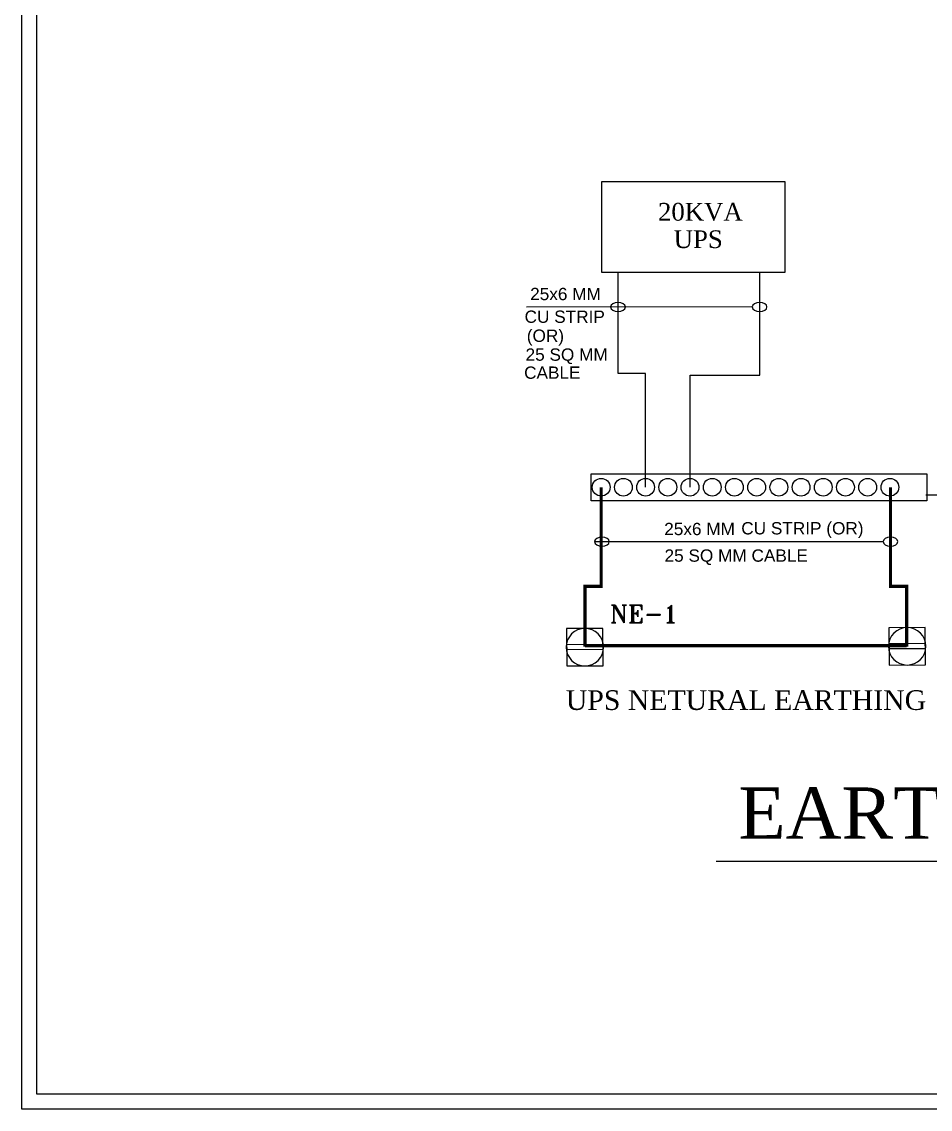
# Model space of a CAD drawing. Extents: x 3550807 to 4078732, y -628171 to -515859.
# Drawn here: x 3819054 to 3832890, y -551399 to -534827 of the extents above; entities that cross this region are included whole.
import ezdxf
from ezdxf.enums import TextEntityAlignment as Align

# ---------------------------------------------------------------- set-up
doc = ezdxf.new("R2010")
doc.units = 0
doc.header["$LTSCALE"] = 6
doc.header["$MEASUREMENT"] = 0
doc.linetypes.add('CU STRIP', pattern=[1.125, 0.75, -0.125, 0.125, -0.125])
doc.layers.get('0').update_dxf_attribs({"linetype": 'CONTINUOUS'})
doc.layers.add('EP', color=3, linetype='CONTINUOUS')
doc.styles.add('ARIAL', font='arial.ttf')
doc.styles.add('ROMANT', font='romant.shx')
doc.styles.add('TIMES_R', font='times.ttf', dxfattribs={"height": 1.25})

# ---------------------------------------------------------------- blocks, each defined once
blk = doc.blocks.new('BB')
at = {"layer": 'EP', "color": 6}
for p, q in [((463866, 128970.6), (464143, 128970.6)), ((463866, 128932.1), (464143, 128932.1))]:
    blk.add_line(p, q, dxfattribs=at)
blk.add_lwpolyline([(463866, 129096.5), (464143, 129096.5), (464143, 128811.7), (463866, 128811.7)], close=True, dxfattribs=at)
blk.add_circle((464004.5, 128954.1), 142.4, dxfattribs=at)

msp = doc.modelspace()

# ---------------------------------------------------------------- linework, layer by layer
for points in [[(3864134.8, -519387.1), (3864134.8, -551398.5), (3819053.6, -551398.5), (3819053.6, -519387.1)], [(3863903, -519618.9), (3863903, -551166.7), (3819285.5, -551166.7), (3819285.5, -519618.9)]]:
    msp.add_lwpolyline(points, close=True)
at = {"layer": 'EP', "color": 7, "lineweight": -3}
for p, q in [((3830177.7, -539172.4), (3826742.8, -539175.5)), ((3832823.5, -542034.2), (3835903.3, -542034.2)), ((3832171.9, -542752.2), (3827776.6, -542752.2)), ((3829631.4, -547616.5), (3842601.7, -547616.5))]:
    msp.add_line(p, q, dxfattribs=at)
at = {"layer": 'EP', "color": 6}
msp.add_lwpolyline([(3830673.4, -538649), (3827890.2, -538649), (3827890.2, -537261.1), (3830673.4, -537261.1)], close=True, dxfattribs=at)
msp.add_lwpolyline([(3830673.4, -538649), (3827890.2, -538649), (3827890.2, -537261.1), (3830673.4, -537261.1)], close=True, dxfattribs=at)
at = {"layer": 'EP', "color": 140}
for points in [[(3828554.7, -541920.3), (3828554.7, -540187.6), (3828137.1, -540187.6), (3828137.1, -538649)], [(3829231.2, -541920.3), (3829231.2, -540212.4), (3830292.5, -540212.4), (3830292.5, -538649)]]:
    msp.add_lwpolyline(points, dxfattribs=at)
at = {"layer": 'EP', "color": 7}
msp.add_lwpolyline([(3827724.5, -541715.3), (3832836.9, -541715.3), (3832836.9, -542125.3), (3827724.5, -542125.3)], close=True, dxfattribs=at)
at = {"layer": 'EP', "color": 3, "linetype": 'CU STRIP', "ltscale": 10, "const_width": 50}
for points in [[(3827878.2, -541920.3), (3827878.2, -543429.9), (3827629.7, -543429.9), (3827629.7, -544348.6)], [(3832284.2, -541920.3), (3832284.2, -543429.9), (3832532.7, -543429.9), (3832532.7, -544348.6)], [(3827629.7, -544335.4), (3832532.7, -544335.4)]]:
    msp.add_lwpolyline(points, dxfattribs=at)
at = {"layer": 'EP', "color": 7}
for centre in [(3827878.2, -541920.3), (3828216.5, -541920.3), (3828554.7, -541920.3), (3828893, -541920.3), (3829231.2, -541920.3), (3829569.4, -541920.3), (3829907.7, -541920.3), (3830245.9, -541920.3), (3830584.1, -541920.3), (3830922.4, -541920.3), (3831260.6, -541920.3), (3831598.8, -541920.3), (3831937.1, -541920.3), (3832275.3, -541920.3)]:
    msp.add_circle(centre, 135.3, dxfattribs=at)
at = {"layer": 'EP', "color": 7, "lineweight": -3, "extrusion": (0, 0, -1)}
for centre in [(3828134.7, -539172.4), (3830290.2, -539172.4), (3827888.9, -542749.2), (3832284.2, -542749.2)]:
    msp.add_ellipse(centre, major_axis=(-112.4, 0), ratio=0.6155194, dxfattribs=at)

# ---------------------------------------------------------------- block references
at = {"layer": 'EP', "xscale": -2.00134532593688, "yscale": 2.00134532593688, "zscale": 2.00134532593688, "rotation": 180.345849970315}
for p in [(2897455.6, -291885.8), (2902364.4, -291872.7)]:
    msp.add_blockref('BB', p, dxfattribs=at)

# ---------------------------------------------------------------- texts
at = {"layer": 'EP', "color": 7}
for s, style, p in [('20KVA ', 'TIMES_R', (3829440.1, -537858)), ('UPS', 'TIMES_R', (3829356.2, -538275.7)), ('NE-1', 'ROMANT', (3828531.2, -543985.6, 0))]:
    msp.add_text(s, height=270, dxfattribs=dict(at, style=style)).set_placement(p, align=Align.CENTER)
at = {"layer": 'EP', "color": 7, "lineweight": -3}
for s, height, style, p in [('25x6 MM ', 187.5, 'ARIAL', (3826796.4, -539069.4)), ('CU STRIP', 187.5, 'ARIAL', (3826711.8, -539415.4)), ('(OR)', 187.5, 'ARIAL', (3826745.3, -539705.1)), ('25 SQ MM ', 187.5, 'ARIAL', (3826726.5, -539992.8)), ('CABLE ', 187.5, 'ARIAL', (3826704.6, -540268)), ('25x6 MM ', 187.5, 'ARIAL', (3828838.2, -542650)), ('CU STRIP (OR)', 187.5, 'ARIAL', (3830011.5, -542639.3)), ('25 SQ MM CABLE ', 187.5, 'ARIAL', (3828843.2, -543055.3)), ('UPS NETURAL EARTHING', 300, 'TIMES_R', (3827339.6, -545313.8)), ('EARTHING SCHEMATIC', 780, 'TIMES_R', (3829968, -547274.7))]:
    msp.add_text(s, height=height, dxfattribs=dict(at, style=style)).set_placement(p)

doc.saveas('drawing.dxf')
